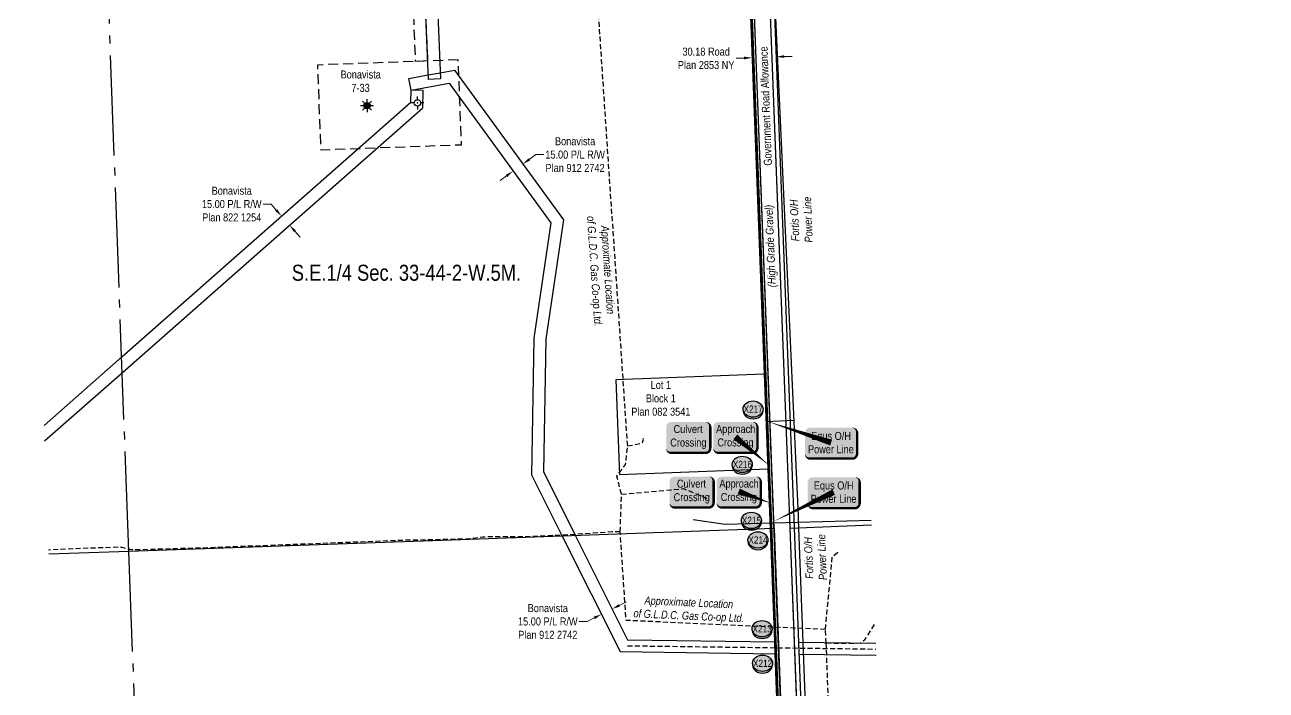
# Model space of a CAD drawing. Extents: x 683901 to 697439, y 5834844 to 5859401.
# Drawn here: x 686392 to 687942, y 5856664 to 5857496 of the extents above; entities that cross this region are included whole.
import ezdxf
from ezdxf.enums import TextEntityAlignment as Align

# ---------------------------------------------------------------- set-up
doc = ezdxf.new("R2010")
doc.units = 0
doc.header["$LTSCALE"] = 5
doc.header["$PDSIZE"] = 0.5
for name, pattern in [('foc-ACCESSROAD', [3.75, 2.5, -1.25]), ('foc-QUARTERLINE', [33, 25, -3, 2, -3]), ('UG_PIPE', [1.875, 1.25, -0.625])]:
    doc.linetypes.add(name, pattern=pattern)
doc.layers.get('Defpoints').update_dxf_attribs({"color": 9})
for name, color, linetype in [('AS-PIPE-UG', 44, 'UG_PIPE'), ('AS-PIPE-UG-T', 44, 'Continuous'), ('AS-POWER', 104, 'foc-POWER'), ('AS-POWER-T', 104, 'Continuous'), ('AS-TELEPHONE', 224, 'foc-TEL'), ('C-SYMBOL', 7, 'Continuous'), ('CG-NOTES', 7, 'Continuous'), ('F-AR', 190, 'foc-ACCESSROAD'), ('F-RW', 190, 'Continuous'), ('F-WS', 190, 'foc-ACCESSROAD'), ('F-WS-S', 190, 'Continuous'), ('L-QSEC', 8, 'foc-QUARTERLINE'), ('L-ROAD-T', 7, 'Continuous'), ('L-SEC', 7, 'Continuous'), ('L-TITLEDB', 4, 'Continuous'), ('L-TITLEDB-T', 4, 'Continuous'), ('P-CROSSINGS', 250, 'Continuous')]:
    doc.layers.add(name, color=color, linetype=linetype)
for name, color, linetype, lineweight in [('F-RW-T', 190, 'Continuous', 9), ('F-WS-T', 190, 'Continuous', 9), ('T-TEXT', 48, 'Continuous', 18)]:
    doc.layers.add(name, color=color, linetype=linetype, lineweight=lineweight)
doc.layers.add('oil_and_gas_wells_pt', color=7, linetype='Continuous', true_color=0xfc3d16)
doc.layers.add('P-PROPOSED-WL4', color=7, linetype='Continuous', true_color=0x5b5bc8)
doc.styles.add('175L', font='ARIALN.TTF', dxfattribs={"height": 20})
doc.styles.add('80', font='ARIALN.TTF', dxfattribs={"height": 10})
doc.styles.add('80CG', font='ARIALN.TTF', dxfattribs={"height": 10})
doc.styles.add('80L', font='ARIALN.TTF', dxfattribs={"height": 10})
doc.styles.add('80LS', font='ARIALNI.TTF', dxfattribs={"height": 10})
doc.styles.add('Crossing', font='ARIALN.TTF', dxfattribs={"height": 10})
doc.styles.add('foc-LtypeFont', font='ARIALN.TTF', dxfattribs={"height": 7.35})
doc.linetypes.add('foc-POWER', pattern='A,6,-1,["P",foc-LtypeFont,S=0.2,R=0,X=-0.625,Y=-0.75],-1.24,4', length=12.24)
doc.linetypes.add('foc-TEL', pattern='A,2,-1,["T",foc-LtypeFont,S=0.2,R=0,X=-0.425,Y=-0.75],-1.24,8', length=12.24)
doc.linetypes.add('foc-TEL-NOLINE', pattern='A,0,-2,["T",foc-LtypeFont,S=0.2,R=0,X=-0.425,Y=-0.75],-10.24', length=12.24)
doc.dimstyles.new('Compass 5 000', dxfattribs={"dimscale": 5, "dimtxt": 9, "dimasz": 2, "dimexe": 0.2, "dimexo": 0.0625, "dimgap": 0.5, "dimtad": 0, "dimtih": 1, "dimtoh": 1, "dimzin": 0, "dimdsep": 46, "dimtxsty": '80CG', "dimcen": 0.1, "dimse1": 1, "dimse2": 1, "dimclrd": 256, "dimclrt": 256, "dimaunit": 1, "dimadec": 4, "dimazin": 0, "dimtfac": 0.06, "dimtofl": 0, "dimtmove": 0, "dimatfit": 1, "dimfxl": 0.2, "dimtolj": 1, "dimtzin": 0, "dimlwd": -1, "dimarcsym": 0})

# ---------------------------------------------------------------- blocks, each defined once
blk = doc.blocks.new('*U930')
h = blk.add_hatch(color=59)
edge = h.paths.add_edge_path()
edge.add_line((-21.5, -20), (21.5, -20))
edge.add_arc((21.5, -14), 6, 270, 360)
edge.add_line((27.5, -14), (27.5, 12.5))
edge.add_arc((21.5, 12.5), 6, 0, 90)
edge.add_line((21.5, 18.5), (-21.5, 18.5))
edge.add_arc((-21.5, 12.5), 6, 90, 180)
edge.add_line((-27.5, 12.5), (-27.5, -14))
edge.add_arc((-21.5, -14), 6, 180, 270)
at = {"color": 1, "flags": 128}
blk.add_lwpolyline([(-21.5, -20, 3, 3, 0), (21.5, -20, 3, 3, 0.414214), (27.5, -14, 3, 3, 0), (27.5, 12.5, 3, 0, 0.414214), (21.5, 18.5, 0, 0, 0), (-21.5, 18.5, 0, 0, 0.414214), (-27.5, 12.5, 0, 0, 0), (-27.5, -14, 0, 3, 0.414214)], format="xyseb", close=True, dxfattribs=at)
blk.add_lwpolyline([(42.3, -35.7, 0, 7.5, 0), (0, 0, 0, 0, 0)], format="xyseb", dxfattribs=at)
at = {"color": 1, "style": '80'}
blk.add_attdef('ENTER_TEXT_001', (-36, -5), '', height=10, dxfattribs=at)
blk = doc.blocks.new('*U923')
h = blk.add_hatch(color=254)
edge = h.paths.add_edge_path()
edge.add_line((-21.5, -20), (21.5, -20))
edge.add_arc((21.5, -14), 6, 270, 360)
edge.add_line((27.5, -14), (27.5, 12.5))
edge.add_arc((21.5, 12.5), 6, 0, 90)
edge.add_line((21.5, 18.5), (-21.5, 18.5))
edge.add_arc((-21.5, 12.5), 6, 90, 180)
edge.add_line((-27.5, 12.5), (-27.5, -14))
edge.add_arc((-21.5, -14), 6, 180, 270)
at = {"color": 160, "flags": 128}
blk.add_lwpolyline([(-21.5, -20, 3, 3, 0), (21.5, -20, 3, 3, 0.414214), (27.5, -14, 3, 3, 0), (27.5, 12.5, 3, 0, 0.414214), (21.5, 18.5, 0, 0, 0), (-21.5, 18.5, 0, 0, 0.414214), (-27.5, 12.5, 0, 0, 0), (-27.5, -14, 0, 3, 0.414214)], format="xyseb", close=True, dxfattribs=at)
at = {"color": 160, "style": '80'}
blk.add_attdef('ENTER_TEXT_001', (-26.8, -4.9), '', height=10, dxfattribs=at)
blk = doc.blocks.new('*U924')
h = blk.add_hatch(color=59)
edge = h.paths.add_edge_path()
edge.add_line((-21.5, -20), (21.5, -20))
edge.add_arc((21.5, -14), 6, 270, 360)
edge.add_line((27.5, -14), (27.5, 12.5))
edge.add_arc((21.5, 12.5), 6, 0, 90)
edge.add_line((21.5, 18.5), (-21.5, 18.5))
edge.add_arc((-21.5, 12.5), 6, 90, 180)
edge.add_line((-27.5, 12.5), (-27.5, -14))
edge.add_arc((-21.5, -14), 6, 180, 270)
at = {"color": 1, "flags": 128}
blk.add_lwpolyline([(-21.5, -20, 3, 3, 0), (21.5, -20, 3, 3, 0.414214), (27.5, -14, 3, 3, 0), (27.5, 12.5, 3, 0, 0.414214), (21.5, 18.5, 0, 0, 0), (-21.5, 18.5, 0, 0, 0.414214), (-27.5, 12.5, 0, 0, 0), (-27.5, -14, 0, 3, 0.414214)], format="xyseb", close=True, dxfattribs=at)
blk.add_lwpolyline([(40.3, -14.7, 0, 7.5, 0), (0, 0, 0, 0, 0)], format="xyseb", dxfattribs=at)
at = {"color": 1, "style": '80'}
blk.add_attdef('ENTER_TEXT_001', (-36, -5), '', height=10, dxfattribs=at)
blk = doc.blocks.new('*U925')
h = blk.add_hatch(color=254)
edge = h.paths.add_edge_path()
edge.add_line((-21.5, -20), (21.5, -20))
edge.add_arc((21.5, -14), 6, 270, 360)
edge.add_line((27.5, -14), (27.5, 12.5))
edge.add_arc((21.5, 12.5), 6, 0, 90)
edge.add_line((21.5, 18.5), (-21.5, 18.5))
edge.add_arc((-21.5, 12.5), 6, 90, 180)
edge.add_line((-27.5, 12.5), (-27.5, -14))
edge.add_arc((-21.5, -14), 6, 180, 270)
at = {"color": 160, "flags": 128}
blk.add_lwpolyline([(-21.5, -20, 3, 3, 0), (21.5, -20, 3, 3, 0.414214), (27.5, -14, 3, 3, 0), (27.5, 12.5, 3, 0, 0.414214), (21.5, 18.5, 0, 0, 0), (-21.5, 18.5, 0, 0, 0.414214), (-27.5, 12.5, 0, 0, 0), (-27.5, -14, 0, 3, 0.414214)], format="xyseb", close=True, dxfattribs=at)
at = {"color": 160, "style": '80'}
blk.add_attdef('ENTER_TEXT_001', (-26.8, -4.9), '', height=10, dxfattribs=at)
blk = doc.blocks.new('*D1170')
at = {"layer": 'Defpoints', "color": 0, "transparency": 16777216}
for p in [(687013.7, 5857321.7), (687006.1, 5857306.6), (687018.3, 5857315.5)]:
    blk.add_point(p, dxfattribs=at)
at = {"layer": 'F-RW-T', "transparency": 16777216}
for p, q in [((687021.8, 5857327.6), (687029.9, 5857333.5)), ((687029.9, 5857333.5), (687039.9, 5857333.5)), ((686993.5, 5857307), (686985.4, 5857301.1))]:
    blk.add_line(p, q, dxfattribs=at)
for points in [[(687020.8, 5857328.9), (687022.8, 5857326.2), (687013.7, 5857321.7)], [(686992.5, 5857308.4), (686994.5, 5857305.7), (687001.6, 5857312.9)]]:
    blk.add_solid(points, dxfattribs=at)
at = {"layer": 'F-RW-T', "transparency": 16777216, "insert": (687079, 5857333.5), "char_height": 10, "attachment_point": 5, "style": '80CG'}
blk.add_mtext('\\A1;Bonavista\\P15.00 P/L R/W\\PPlan 912 2742', dxfattribs=at)
blk = doc.blocks.new('*D1171')
at = {"layer": 'Defpoints', "color": 0, "transparency": 16777216}
for p in [(686710.7, 5857255.2), (686712.4, 5857256.7), (686720.7, 5857243.9)]:
    blk.add_point(p, dxfattribs=at)
at = {"layer": 'F-RW-T', "transparency": 16777216}
for p, q in [((686699.2, 5857271.7), (686689.2, 5857271.7)), ((686705.8, 5857264.2), (686699.2, 5857271.7)), ((686728.9, 5857237.9), (686735.5, 5857230.4))]:
    blk.add_line(p, q, dxfattribs=at)
for points in [[(686707, 5857265.3), (686704.5, 5857263.1), (686712.4, 5857256.7)], [(686730.2, 5857239), (686727.7, 5857236.8), (686722.3, 5857245.4)]]:
    blk.add_solid(points, dxfattribs=at)
at = {"layer": 'F-RW-T', "transparency": 16777216, "insert": (686650.1, 5857271.7), "char_height": 10, "attachment_point": 5, "style": '80CG'}
blk.add_mtext('\\A1;Bonavista\\P15.00 P/L R/W\\PPlan 822 1254', dxfattribs=at)
blk = doc.blocks.new('*D1177')
at = {"layer": 'Defpoints', "color": 0, "transparency": 16777216}
for p in [(687111.9, 5856759.2), (687127.3, 5856761.8), (687113.9, 5856755.1)]:
    blk.add_point(p, dxfattribs=at)
at = {"layer": 'F-RW-T', "transparency": 16777216}
for p, q in [((687134.2, 5856770.4), (687143.2, 5856774.8)), ((687094, 5856750.2), (687084, 5856750.2)), ((687102.9, 5856754.7), (687094, 5856750.2))]:
    blk.add_line(p, q, dxfattribs=at)
for points in [[(687102.2, 5856756.2), (687103.7, 5856753.2), (687111.9, 5856759.2)], [(687133.5, 5856771.8), (687135, 5856768.9), (687125.3, 5856765.9)]]:
    blk.add_solid(points, dxfattribs=at)
at = {"layer": 'F-RW-T', "transparency": 16777216, "insert": (687044.9, 5856750.2), "char_height": 10, "attachment_point": 5, "style": '80CG'}
blk.add_mtext('\\A1;Bonavista\\P15.00 P/L R/W\\PPlan 912 2742', dxfattribs=at)
blk = doc.blocks.new('*D1115')
at = {"layer": 'Defpoints', "color": 0, "transparency": 16777216}
for p in [(687299.8, 5857460.7), (687330, 5857461.9), (687300.1, 5857454.6)]:
    blk.add_point(p, dxfattribs=at)
at = {"layer": 'L-TITLEDB-T', "transparency": 16777216}
for p, q in [((687340.2, 5857456.1), (687350.2, 5857456.5)), ((687290.1, 5857454.2), (687280.1, 5857453.8))]:
    blk.add_line(p, q, dxfattribs=at)
for points in [[(687290, 5857455.9), (687290.1, 5857452.5), (687300.1, 5857454.6)], [(687340.1, 5857457.8), (687340.3, 5857454.4), (687330.2, 5857455.7)]]:
    blk.add_solid(points, dxfattribs=at)
at = {"layer": 'L-TITLEDB-T', "transparency": 16777216, "insert": (687242.7, 5857453.8), "char_height": 10, "attachment_point": 5, "style": '80CG'}
blk.add_mtext('\\A1;30.18 Road\\PPlan 2853 NY', dxfattribs=at)
blk = doc.blocks.new('*U876')
h = blk.add_hatch(color=255)
edge = h.paths.add_edge_path()
edge.add_line((-26.5, -20), (26.5, -20))
edge.add_arc((26.5, -14), 6, 270, 360)
edge.add_line((32.5, -14), (32.5, 12.5))
edge.add_arc((26.5, 12.5), 6, 0, 90)
edge.add_line((26.5, 18.5), (-26.5, 18.5))
edge.add_arc((-26.5, 12.5), 6, 90, 180)
edge.add_line((-32.5, 12.5), (-32.5, -14))
edge.add_arc((-26.5, -14), 6, 180, 270)
at = {"color": 104, "flags": 128}
blk.add_lwpolyline([(-79.3, 26.4, 0, 7.5, 0), (0, 0, 0, 0, 0)], format="xyseb", dxfattribs=at)
blk.add_lwpolyline([(-26.5, -20, 3, 3, 0), (26.5, -20, 3, 3, 0.414214), (32.5, -14, 3, 3, 0), (32.5, 12.5, 3, 0, 0.414214), (26.5, 18.5, 0, 0, 0), (-26.5, 18.5, 0, 0, 0.414214), (-32.5, 12.5, 0, 0, 0), (-32.5, -14, 0, 3, 0.414214)], format="xyseb", close=True, dxfattribs=at)
at = {"color": 104, "style": '80'}
blk.add_attdef('ENTER_TEXT_001', (-26.8, -4.9), '', height=10, dxfattribs=at)
blk = doc.blocks.new('*U877')
h = blk.add_hatch(color=255)
edge = h.paths.add_edge_path()
edge.add_line((-26.5, -20), (26.5, -20))
edge.add_arc((26.5, -14), 6, 270, 360)
edge.add_line((32.5, -14), (32.5, 12.5))
edge.add_arc((26.5, 12.5), 6, 0, 90)
edge.add_line((26.5, 18.5), (-26.5, 18.5))
edge.add_arc((-26.5, 12.5), 6, 90, 180)
edge.add_line((-32.5, 12.5), (-32.5, -14))
edge.add_arc((-26.5, -14), 6, 180, 270)
at = {"color": 104, "flags": 128}
blk.add_lwpolyline([(-26.5, -20, 3, 3, 0), (26.5, -20, 3, 3, 0.414214), (32.5, -14, 3, 3, 0), (32.5, 12.5, 3, 0, 0.414214), (26.5, 18.5, 0, 0, 0), (-26.5, 18.5, 0, 0, 0.414214), (-32.5, 12.5, 0, 0, 0), (-32.5, -14, 0, 3, 0.414214)], format="xyseb", close=True, dxfattribs=at)
blk.add_lwpolyline([(-76, -37.1, 0, 7.5, 0), (0, 0, 0, 0, 0)], format="xyseb", dxfattribs=at)
at = {"color": 104, "style": '80'}
blk.add_attdef('ENTER_TEXT_001', (-26.8, -4.9), '', height=10, dxfattribs=at)
blk = doc.blocks.new('xing2')
h = blk.add_hatch(color=50)
h.dxf.hatch_style = 1
edge = h.paths.add_edge_path()
edge.add_ellipse((0, 0), major_axis=(-12.5, 0), ratio=0.816297, start_angle=0, end_angle=360)
h = blk.add_hatch(color=250)
h.dxf.hatch_style = 1
edge = h.paths.add_edge_path()
edge.add_ellipse((0, -2), major_axis=(-12.5, 0), ratio=0.816297, start_angle=0, end_angle=180)
edge.add_line((12.5, -2), (12.5, 0))
edge.add_ellipse((0, 0), major_axis=(-12.5, 0), ratio=0.816297, start_angle=0, end_angle=180, ccw=False)
edge.add_line((-12.5, 0), (-12.5, -2))
at = {"color": 250}
blk.add_ellipse((0, 0), major_axis=(-12.5, 0), ratio=0.816297, dxfattribs=at)
blk.add_ellipse((0, -2), major_axis=(-12.5, 0), ratio=0.816297, start_param=0, end_param=3.141593, dxfattribs=at)
at = {"color": 250, "style": 'Crossing'}
blk.add_attdef('CROSSING', text='', height=9, dxfattribs=at).set_placement((0.1, 0), align=Align.MIDDLE_CENTER)
at = {"color": 250, "style": 'Crossing', "flags": 1}
for tag, p in [('OWNER', (0.1, -12.5)), ('DESCRIPTION', (0.1, -25.8)), ('LOCATION', (0.1, -39.3)), ('DWG_REF', (0.1, -52.8))]:
    blk.add_attdef(tag, text='', height=9, dxfattribs=at).set_placement(p, align=Align.MIDDLE_CENTER)
blk = doc.blocks.new('GAS')
h = blk.add_hatch(color=255)
h.dxf.hatch_style = 1
edge = h.paths.add_edge_path()
edge.add_arc((0, 0), 0.9, 0, 360)
for p, q in [((-0.81, 0), (-1.62, 0)), ((-0.57, 0.57), (-1.14, 1.14)), ((0, 0.81), (0, 1.62)), ((0.57, 0.57), (1.14, 1.14)), ((1.62, 0), (0.81, 0)), ((-0.57, -0.57), (-1.14, -1.14)), ((0, -0.81), (0, -1.62)), ((1.14, -1.14), (0.57, -0.57))]:
    blk.add_line(p, q)
blk.add_circle((0, 0), 0.8)
blk = doc.blocks.new('GABD')
for p, q in [((-0.81, 0), (-1.62, 0)), ((0, 0.81), (0, 1.62)), ((1.62, 0), (0.81, 0)), ((0, -0.81), (0, -1.62))]:
    blk.add_line(p, q)
blk.add_circle((0, 0), 0.8)

msp = doc.modelspace()

# ---------------------------------------------------------------- linework, layer by layer
at = {"layer": 'AS-PIPE-UG', "flags": 128}
for points in [[(687144.668, 5856969.586), (687055.417, 5858291.389)], [(687144.668, 5856969.586), (687162.628, 5856972.916), (687163.205, 5856973.77), (687164.139, 5856976.336), (687164.418, 5856977.486), (687163.894, 5856978.72)], [(687137.071, 5856909.217), (687130.984, 5856931.827), (687142.014, 5856946.326), (687144.668, 5856969.586)], [(687137.071, 5856909.217), (687214.576, 5856916.244), (687244.544, 5856903.662)], [(687135.33, 5856862.382), (687137.071, 5856909.217)], [(687135.33, 5856862.382), (687125.298, 5856862.174), (687068.002, 5856858.265), (687021.97, 5856856.114), (686963.186, 5856855.771), (686945.804, 5856853.152), (686866.902, 5856851.657), (686607.179, 5856841.79), (686524.912, 5856839.587), (686513.118, 5856842.559), (686506.666, 5856842.961), (686444.891, 5856840.743), (686421.431, 5856839.448)], [(687391.638, 5856740.367), (687142.836, 5856751.514), (687135.33, 5856862.382)], [(687391.638, 5856740.367), (687400.354, 5856831.458), (687409.451, 5856838.549)], [(687392.745, 5856723.201), (687398.21, 5856723.423), (687406.231, 5856723.282), (687413.676, 5856723.221), (687421.351, 5856723.231), (687428.98, 5856723.307), (687435.635, 5856723.487), (687441.084, 5856727.616), (687445.086, 5856733.424), (687448.752, 5856740.022), (687452.996, 5856746.572), (687453.586, 5856747.746)], [(687392.745, 5856723.201), (687391.638, 5856740.367)], [(687144.415, 5856719.975), (687454.734, 5856715.779)], [(687442.073, 5855368.27), (687392.745, 5856723.201)]]:
    msp.add_lwpolyline(points, dxfattribs=at)
at = {"layer": 'AS-POWER', "flags": 128}
for points in [[(687353.472, 5856981.157), (687289.442, 5858396.2), (687286.683, 5858475.321), (687286.131, 5858499.874)], [(687317.436, 5857000.038), (687352.53, 5857001.651)], [(687358.027, 5856882.061), (687353.472, 5856981.157)], [(687415.753, 5855347.087), (687358.212, 5856878.169), (687358.027, 5856882.061)], [(687226.322, 5856877.613), (687266.631, 5856871.858), (687448.958, 5856876.617)]]:
    msp.add_lwpolyline(points, dxfattribs=at)
at = {"layer": 'AS-TELEPHONE', "linetype": 'foc-TEL-NOLINE', "flags": 128}
msp.add_lwpolyline([(687942.215, 5840672.176), (687910.849, 5841483.054), (687848.212, 5843112.381), (687786.621, 5844721.086), (687730.801, 5846190.68), (687715.753, 5846190.106), (687698.772, 5846639.392), (687713.735, 5846639.968), (687694.216, 5847153.865), (687690.774, 5847245.489), (687675.615, 5847244.884), (687667.977, 5847449.231), (687678.143, 5847449.762), (687683.095, 5847449.952), (687632.86, 5848787.367), (687572.447, 5850395.069), (687511.895, 5852003.159), (687450.353, 5853631.115), (687358.022, 5856062.335), (687265.59, 5858494.225), (687262.737, 5858568.877)], dxfattribs=at)
at = {"layer": 'F-AR', "flags": 128}
msp.add_lwpolyline([(687292.416, 5857655.116), (686887.035, 5857640.311), (686894.763, 5857450.482), (686879.773, 5857449.934), (686871.435, 5857654.751), (687291.843, 5857670.105)], close=True, dxfattribs=at)
at = {"layer": 'F-RW', "flags": 128}
for points in [[(686391.664, 5857652.392), (686601.43, 5857660.022), (686630.691, 5857681.1), (686899.972, 5857690.93), (686910.701, 5857428.027), (686895.7, 5857427.45), (686885.612, 5857675.282), (686635.802, 5857666.269), (686606.399, 5857645.119), (686392.218, 5857637.252)], [(686871.32, 5857428.705), (686895.468, 5857433.164)], [(686874.042, 5857413.957), (686871.32, 5857428.705)], [(686895.468, 5857433.164), (686910.379, 5857435.917)], [(686910.379, 5857435.917), (686928.319, 5857439.229)], [(686928.319, 5857439.229), (687064.321, 5857252.108)], [(686873.88, 5857398.956), (686874.042, 5857413.957)], [(686874.042, 5857413.957), (686921.744, 5857422.764)], [(686889.04, 5857413.795), (686874.042, 5857413.957)], [(686888.807, 5857392.118), (686889.04, 5857413.795)], [(686921.744, 5857422.764), (687048.591, 5857248.238)], [(686512.814, 5857080.787), (686873.88, 5857398.956)], [(686513.522, 5857061.421), (686888.807, 5857392.118)], [(687048.591, 5857248.238), (687027.258, 5857104.018)], [(687064.321, 5857252.108), (687042.24, 5857102.787)], [(687027.258, 5857104.018), (687024.575, 5856933.639)], [(687042.24, 5857102.787), (687039.633, 5856937.064)], [(686415.726, 5856995.264), (686512.814, 5857080.787)], [(686416.435, 5856975.902), (686513.522, 5857061.421)], [(687024.575, 5856933.639), (687062.984, 5856856.854)], [(687039.633, 5856937.064), (687076.396, 5856863.564)], [(687062.984, 5856856.854), (687135.183, 5856712.605)], [(687076.396, 5856863.564), (687079.464, 5856857.437)], [(687079.464, 5856857.437), (687144.516, 5856727.474)], [(687144.516, 5856727.474), (687327.9, 5856724.908)], [(687135.183, 5856712.605), (687328.355, 5856709.844)], [(687358.093, 5856724.51), (687454.466, 5856723.263)], [(687358.661, 5856709.502), (687455.005, 5856708.256)]]:
    msp.add_lwpolyline(points, dxfattribs=at)
at = {"layer": 'F-WS', "flags": 128}
msp.add_lwpolyline([(686933.033, 5857451.879), (686757.15, 5857445.456), (686761.194, 5857339.534), (686937.077, 5857345.956)], close=True, dxfattribs=at)
at = {"layer": 'L-QSEC', "flags": 128}
for points in [[(686521.56, 5856837.761), (686462.747, 5858443.955)], [(686583.265, 5855228.885), (686521.56, 5856837.761)]]:
    msp.add_lwpolyline(points, dxfattribs=at)
at = {"layer": 'L-SEC', "flags": 128}
for points in [[(687327.568, 5856866.211), (687312.218, 5857268.249), (687312.218, 5857268.249), (687296.868, 5857670.287)], [(687347.668, 5856866.982), (687332.319, 5857269.02), (687316.968, 5857671.058)], [(687327.568, 5856866.211), (686924.563, 5856851.987), (686521.56, 5856837.761)], [(687327.568, 5856866.211), (687342.795, 5856464.274)], [(687347.668, 5856866.982), (687449.165, 5856870.874)], [(687362.896, 5856465.045), (687347.668, 5856866.982)], [(686521.56, 5856837.761), (686421.623, 5856834.201)]]:
    msp.add_lwpolyline(points, dxfattribs=at)
at = {"layer": 'L-TITLEDB', "flags": 128}
for points in [[(687388.357, 5855258.787), (687358.022, 5856062.335), (687327.568, 5856866.212), (687296.868, 5857670.288), (687266.354, 5858474.124), (687261.33, 5858473.935), (687282.42, 5857918.339), (687291.843, 5857670.105), (687315.176, 5857059.226), (687319.697, 5856940.85), (687322.555, 5856866.035), (687327.9, 5856724.908), (687328.355, 5856709.844), (687347.739, 5856200.616), (687348.31, 5856185.625), (687353, 5856062.153), (687383.332, 5855258.601)], [(687413.483, 5855259.745), (687408.458, 5855259.553), (687378.109, 5856063.102), (687347.617, 5856866.983), (687316.968, 5857671.053), (687286.455, 5858474.88), (687291.479, 5858475.07), (687321.993, 5857671.245), (687352.629, 5856867.178), (687383.129, 5856063.293), (687413.483, 5855259.745)]]:
    msp.add_lwpolyline(points, close=True, dxfattribs=at)
for points in [[(687315.176, 5857059.226), (687129.969, 5857052.152)], [(687129.969, 5857052.152), (687134.49, 5856933.775)], [(687134.49, 5856933.775), (687319.697, 5856940.85)], [(687358.093, 5856724.51), (687358.661, 5856709.502)]]:
    msp.add_lwpolyline(points, dxfattribs=at)
at = {"layer": 'oil_and_gas_wells_pt'}
for p in [(686819.132, 5857394.685), (686882.063, 5857398.117)]:
    msp.add_point(p, dxfattribs=at)
at = {"layer": 'P-PROPOSED-WL4', "flags": 128}
msp.add_lwpolyline([(687590.038, 5849792.926, 3, 3, 0), (687591.536, 5849792.982, 3, 3, 0), (687568.921, 5850394.93, 3, 3, 0), (687538.642, 5851199.018, 3, 3, 0), (687508.306, 5852004.603, 3, 3, 0), (687211.949, 5851993.357, 3, 3, 0), (687211.3, 5852010.459, 3, 3, 0), (687507.661, 5852021.626, 3, 3, 0), (687477.187, 5852827.13, 3, 3, 0), (687446.661, 5853630.977, 3, 3, 0), (687416.032, 5854434.723, 3, 3, 0), (687386.035, 5855226.831, 3, 3, 0), (687384.831, 5855258.658, 3, 3, 0), (687356.2, 5856016.965, 3, 3, 0), (687354.499, 5856062.21, 3, 3, 0), (687349.238, 5856200.673, 3, 3, 0), (687316.675, 5857059.283, 3, 3, 0), (687293.342, 5857670.162, 3, 3, 0), (687283.919, 5857918.396, 3, 3, 0), (687262.912, 5858471.812, 0, 0, 0)], format="xyseb", dxfattribs=at)

# ---------------------------------------------------------------- block references
at = {"layer": 'AS-POWER-T'}
ref = msp.add_blockref('*U876', (687398.717, 5856973.737), dxfattribs=dict(at, xscale=0.99969901, yscale=0.99969901, zscale=0.99969901))
ref.add_attrib('ENTER_TEXT_001', 'Equs O/H', (687373.916, 5856977.063), dxfattribs={"layer": '0', "color": 104, "height": 9.997, "style": '80'})
ref.add_attrib('ENTER_TEXT_002', 'Power Line', (687369.882, 5856960.401), dxfattribs={"layer": '0', "color": 104, "height": 9.997, "style": '80'})
ref = msp.add_blockref('*U877', (687401.957, 5856911.871), dxfattribs=dict(at, xscale=0.99969901, yscale=0.99969901, zscale=0.99969901))
ref.add_attrib('ENTER_TEXT_001', 'Equs O/H', (687377.155, 5856915.196), dxfattribs={"layer": '0', "color": 104, "height": 9.997, "style": '80'})
ref.add_attrib('ENTER_TEXT_002', 'Power Line', (687373.121, 5856898.534), dxfattribs={"layer": '0', "color": 104, "height": 9.997, "style": '80'})
at = {"layer": 'CG-NOTES'}
ref = msp.add_blockref('*U923', (687220.376, 5856980.858), dxfattribs=dict(at, xscale=1.000131017163248, yscale=1.000131017163248, zscale=1.000131017163248))
ref.add_attrib('ENTER_TEXT_001', 'Culvert', (687201.993, 5856985.662), dxfattribs={"layer": '0', "color": 160, "height": 10.0013, "style": '80'})
ref.add_attrib('ENTER_TEXT_002', 'Crossing', (687197.897, 5856968.816), dxfattribs={"layer": '0', "color": 160, "height": 10.0013, "style": '80'})
ref = msp.add_blockref('*U930', (687279.197, 5856980.928), dxfattribs=dict(at, xscale=0.999081924950458, yscale=0.999081924950458, zscale=0.999081924950458))
ref.add_attrib('ENTER_TEXT_001', 'Approach', (687255.096, 5856985.815), dxfattribs={"layer": '0', "color": 1, "height": 9.9908, "style": '80'})
ref.add_attrib('ENTER_TEXT_002', 'Crossing', (687256.741, 5856968.987), dxfattribs={"layer": '0', "color": 1, "height": 9.9908, "style": '80'})
ref = msp.add_blockref('*U925', (687224.551, 5856912.623), dxfattribs=dict(at, xscale=1.000131017163248, yscale=1.000131017163248, zscale=1.000131017163248))
ref.add_attrib('ENTER_TEXT_001', 'Culvert', (687206.169, 5856917.427), dxfattribs={"layer": '0', "color": 160, "height": 10.0013, "style": '80'})
ref.add_attrib('ENTER_TEXT_002', 'Crossing', (687202.072, 5856900.58), dxfattribs={"layer": '0', "color": 160, "height": 10.0013, "style": '80'})
ref = msp.add_blockref('*U924', (687283.372, 5856912.692), dxfattribs=dict(at, xscale=0.999081924950458, yscale=0.999081924950458, zscale=0.999081924950458))
ref.add_attrib('ENTER_TEXT_001', 'Approach', (687259.271, 5856917.58), dxfattribs={"layer": '0', "color": 1, "height": 9.9908, "style": '80'})
ref.add_attrib('ENTER_TEXT_002', 'Crossing', (687260.917, 5856900.751), dxfattribs={"layer": '0', "color": 1, "height": 9.9908, "style": '80'})
at = {"layer": 'F-WS-S', "xscale": 5, "yscale": 5, "zscale": 5}
for name, p in [('GAS', (686819.132, 5857394.685)), ('GABD', (686882.063, 5857398.117))]:
    msp.add_blockref(name, p, dxfattribs=at)
at = {"layer": 'P-CROSSINGS'}
for p, values in [((687301.301, 5857015.547), {'CROSSING': 'X217'}), ((687287.848, 5856946.464), {'CROSSING': 'X216'}), ((687299.154, 5856876.494), {'CROSSING': 'X215'}), ((687307.38, 5856852.105), {'CROSSING': 'X214'}), ((687312.529, 5856741.145), {'CROSSING': 'X213'}), ((687313.149, 5856697.96), {'CROSSING': 'X212'})]:
    msp.add_blockref('xing2', p, dxfattribs=at).add_auto_attribs(values)

# ---------------------------------------------------------------- texts
at = {"layer": 'AS-PIPE-UG-T', "char_height": 10, "attachment_point": 1, "style": '175L'}
for insert, rotation in [((687120.404, 5857258.523), 273.862872), ((687152.676, 5856782.196), 357.434575)]:
    msp.add_mtext_dynamic_manual_height_columns('\\pi13.307;{\\fArial Narrow|b0|i1|c0|p34;Approximate Location\\P\\pi0.32967;of G.L.D.C. Gas Co-op Ltd.}', width=137.14638, gutter_width=50, heights=[0], dxfattribs=dict(at, insert=insert, rotation=rotation))
at = {"layer": 'AS-POWER-T', "char_height": 10, "attachment_point": 1, "rotation": 92.226438, "style": '175L'}
for insert in [(687349.271, 5857222.483), (687366.882, 5856800.796)]:
    msp.add_mtext_dynamic_manual_height_columns('\\pi2.5534;{\\fArial Narrow|b0|i1|c0|p34;Fortis O/H\\P\\pi0.32626;Power Line}', width=57.1191, gutter_width=50, heights=[0], dxfattribs=dict(at, insert=insert))
at = {"layer": 'C-SYMBOL', "color": 3, "style": '175L'}
msp.add_text('S.E.1/4 Sec. 33-44-2-W.5M.', height=20, dxfattribs=at).set_placement((686868.373, 5857169.979), align=Align.BOTTOM_CENTER)
at = {"layer": 'F-WS-T', "insert": (686765.124, 5857438.639), "char_height": 10, "attachment_point": 1, "style": '175L'}
msp.add_mtext_dynamic_manual_height_columns('\\pi20.926;Bonavista\\P\\pi34.48;7-33', width=90.81491, gutter_width=50, heights=[0], dxfattribs=at)
at = {"layer": 'L-ROAD-T', "style": '80L'}
msp.add_text('Government Road Allowance', height=10, rotation=92.127014, dxfattribs=at).set_placement((687317.093, 5857394.181), align=Align.MIDDLE_CENTER)
at = {"layer": 'L-TITLEDB-T', "insert": (687148.684, 5857050.69), "char_height": 10, "attachment_point": 1, "style": '80L'}
msp.add_mtext_dynamic_manual_height_columns('\\pi24.665;Lot 1\\P\\pi18.635;Block 1\\P\\pi0.48997;Plan 082 3541', width=71.87353, gutter_width=50, heights=[0], dxfattribs=at)
at = {"layer": 'T-TEXT', "style": '80LS'}
msp.add_text('(High Grade Gravel)', height=10, rotation=92.314049, dxfattribs=at).set_placement((687322.748, 5857219.288), align=Align.MIDDLE_CENTER)

# ---------------------------------------------------------------- dimensions: what is measured, and where the dimension line sits
at = {"layer": 'F-RW-T'}
for p1, p2, distance, text, picture, middle in [((687006.145, 5857306.638), (687018.279, 5857315.456), 7.73, 'Bonavista\\P15.00 P/L R/W\\PPlan 912 2742', '*D1170', (687078.998, 5857333.468)), ((686720.661, 5857243.95), (686710.745, 5857255.203), -2.213, 'Bonavista\\P15.00 P/L R/W\\PPlan 822 1254', '*D1171', (686650.097, 5857271.671)), ((687127.341, 5856761.787), (687113.927, 5856755.073), -4.571, 'Bonavista\\P15.00 P/L R/W\\PPlan 912 2742', '*D1177', (687044.91, 5856750.209))]:
    dim = msp.add_aligned_dim(p1=p1, p2=p2, distance=distance, text=text, dimstyle='Compass 5 000', dxfattribs=at)
    dim.commit()
    dim.dimension.update_dxf_attribs({"geometry": picture, "text_midpoint": middle})
at = {"layer": 'L-TITLEDB-T'}
dim = msp.add_aligned_dim(p1=(687329.97, 5857461.875), p2=(687299.84, 5857460.724), distance=6.153, text='30.18 Road\\PPlan 2853 NY', dimstyle='Compass 5 000', dxfattribs=at)
dim.commit()
dim.dimension.update_dxf_attribs({"geometry": '*D1115', "text_midpoint": (687242.73, 5857453.812)})

doc.saveas('drawing.dxf')
